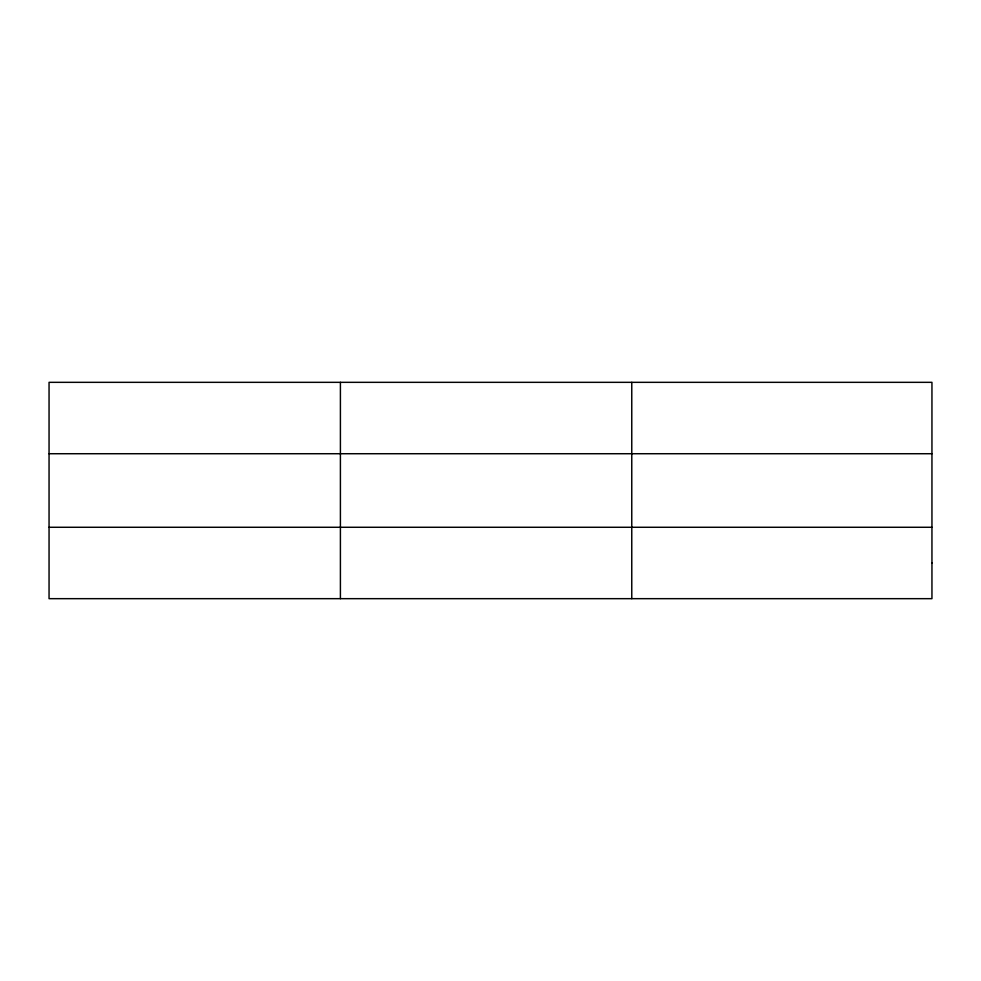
<?xml version="1.0" encoding="UTF-8"?>
<svg xmlns="http://www.w3.org/2000/svg" width="981" height="981" viewBox="0 0 981 981"><rect width="100%" height="100%" fill="white"/><g stroke="black" fill="none" stroke-linecap="round" stroke-linejoin="round"><path stroke-width="1.47" d="M340.407 598.668L340.407 382.332M631.764 598.668L631.764 382.332M49.05 453.725L931.95 453.725M49.05 527.275L931.95 527.275M931.95 562.971L931.95 598.668L49.05 598.668L49.05 382.332L931.95 382.332L931.95 562.971"/></g></svg>
